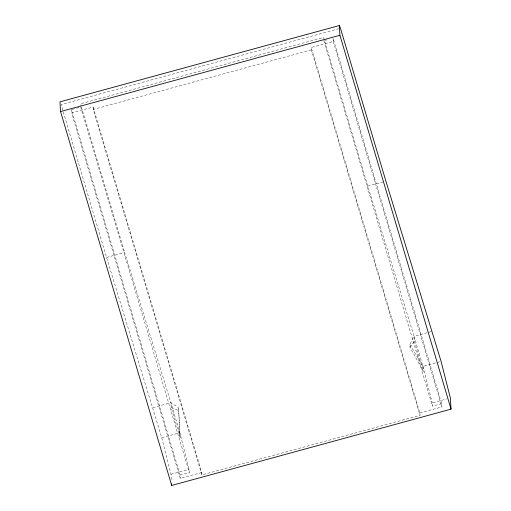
<?xml version="1.0" encoding="UTF-8"?>
<svg xmlns="http://www.w3.org/2000/svg" width="511" height="511" viewBox="0 0 511 511"><rect width="100%" height="100%" fill="white"/><g stroke="black" fill="none" stroke-linecap="round" stroke-linejoin="round"><path stroke-width="0.38" stroke-dasharray="2.56 1.92" d="M431.399 331.556L414.044 336.295L422.987 366.368L423.293 371.261L410.039 347.429L409.854 344.491L414.044 336.295L367.786 186.087L324.504 40.478M410.039 347.429L414.351 341.188L414.044 336.295M338.921 28.705L61.103 104.576L106.537 257.435L161.738 437.716L170.993 474.253L171.415 480.972M72.198 109.373L79.895 107.272M324.568 40.452L327.647 39.609M201.736 472.528L180.281 478.385L71.642 112.912L93.098 107.055L201.736 472.528L201.89 474.917L420.016 415.341L419.87 412.952L311.225 47.478L333.242 41.468L333.031 38.14L441.676 403.613L441.887 406.941L419.87 412.952M201.89 474.917L93.245 109.443L311.378 49.867L311.225 47.478M106.537 257.435L124.652 252.491L170.91 402.7L179.846 432.766L189.102 469.309L189.306 472.534L180.076 475.058L180.281 478.385M367.786 186.087L385.147 181.348M152.795 407.644L170.91 402.7L178.556 407.663L180.153 437.665L171.217 407.593L170.91 402.7M161.738 437.716L179.846 432.766L178.556 407.663M409.854 344.491L422.987 366.368L440.341 361.622M170.993 474.253L189.102 469.309M441.676 403.613L432.447 406.13L432.242 402.904L446.576 398.989M171.217 407.593L178.741 410.595M333.242 41.468L441.887 406.941M414.351 341.188L423.293 371.261M324.274 39.717L323.597 37.431L80.457 103.835L81.14 106.122M323.802 40.663L432.447 406.13M311.378 49.867L420.016 415.341M81.364 106.882L124.652 252.491M80.661 107.061L189.306 472.534M180.076 475.058L71.431 109.584L71.642 112.912M422.987 366.368L432.242 402.904M179.846 432.766L180.153 437.665M93.098 107.055L93.245 109.443"/><path stroke-width="0.77" d="M339.304 25.55L59.947 101.849L60.553 111.577L171.696 485.45L451.053 409.151L450.351 397.954L441.095 361.418L385.901 181.143L340.46 28.284L339.304 25.55L339.917 35.278L451.053 409.151M60.553 111.577L339.917 35.278M171.6 483.955L171.696 485.45"/></g></svg>
